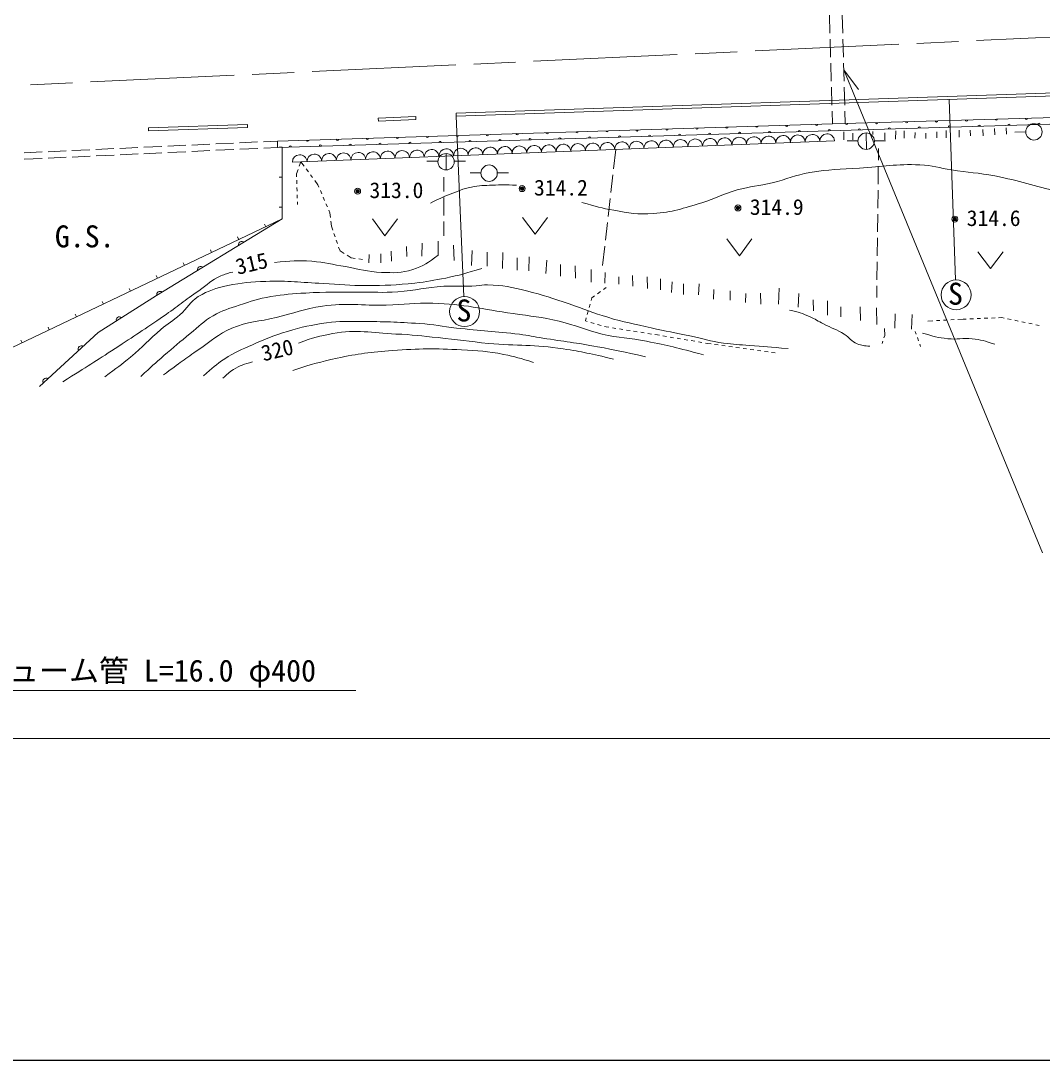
# Model space of a CAD drawing. Units: millimetres, scale not verified. Extents: x 40000 to 680000, y 20000 to 380000.
# Drawn here: x 177838 to 263054, y 205000 to 291702 of the extents above; entities that cross this region are included whole.
import ezdxf
from ezdxf.enums import TextEntityAlignment as Align

# ---------------------------------------------------------------- set-up
doc = ezdxf.new("R2010")
doc.units = ezdxf.units.MM
doc.header["$LTSCALE"] = 1000
doc.header["$PDMODE"] = 32
doc.header["$PDSIZE"] = 500
doc.linetypes.add('CHAIN', pattern=[18.5, 12, -1.5, 3.5, -1.5])
for name, color, linetype, lineweight in [('M-BGD', 7, 'Continuous', 13), ('M-BMK', 2, 'CHAIN', 13), ('M-STR-HTXT', 7, 'Continuous', 13), ('M-TTL-BAND', 7, 'Continuous', 25)]:
    doc.layers.add(name, color=color, linetype=linetype, lineweight=lineweight)
doc.styles.add('ＭＳ ゴシック', font='')
doc.styles.get('ＭＳ ゴシック').set_extended_font_data('MS Gothic')

msp = doc.modelspace()

# ---------------------------------------------------------------- linework, layer by layer
at = {"layer": 'M-BGD'}
for p, q in [((245305, 292167), (245346, 290667)), ((246368, 292163), (246410, 290663)), ((245360, 290167), (245402, 288668)), ((246424, 290163), (246465, 288664)), ((245416, 288168), (245457, 286669)), ((246479, 288164), (246521, 286665)), ((245471, 286169), (245513, 284670)), ((246534, 286165), (246576, 284666)), ((214166, 284001), (271630, 285939)), ((214174, 283751), (271639, 285689)), ((255808, 270090), (255284, 285137)), ((207659, 283585), (210796, 283727)), ((207659, 283585), (207670, 283336)), ((210796, 283727), (210807, 283477)), ((214166, 284001), (214174, 283751)), ((214174, 283751), (214805, 268715)), ((245526, 284170), (245556, 283114)), ((246590, 284166), (246618, 283144)), ((188488, 282780), (196756, 283053)), ((188488, 282780), (188496, 282530)), ((188496, 282530), (196764, 282803)), ((196756, 283053), (196764, 282803)), ((207670, 283336), (210807, 283477)), ((259075, 282721), (259102, 282198)), ((260068, 282233), (260041, 282774)), ((246506, 282440), (246500, 281778)), ((247244, 282316), (247256, 281784)), ((248364, 282343), (248381, 280977)), ((248930, 282475), (248934, 282219)), ((249921, 282366), (249922, 281768)), ((250836, 282525), (250800, 281816)), ((251533, 282533), (251549, 281898)), ((252447, 282371), (252427, 281914)), ((253341, 282322), (253353, 281885)), ((254268, 282434), (254262, 281950)), ((255052, 282543), (255043, 281941)), ((256115, 282588), (256124, 282003)), ((257055, 282579), (257073, 282118)), ((258100, 282641), (258118, 282118)), ((260769, 282413), (261682, 282447)), ((182111, 280875), (183609, 280944)), ((184108, 280967), (185607, 281037)), ((186106, 281060), (187605, 281129)), ((188104, 281152), (189602, 281222)), ((190102, 281245), (191600, 281314)), ((192100, 281337), (193598, 281407)), ((194098, 281430), (195596, 281499)), ((194111, 280897), (195609, 280967)), ((196096, 281522), (197594, 281592)), ((196109, 280990), (197607, 281060)), ((198093, 281615), (199263, 281669)), ((198106, 281083), (199263, 281137)), ((199263, 281137), (199263, 281669)), ((199633, 281148), (199383, 281147)), ((245716, 281702), (200496, 279909)), ((227478, 280979), (227295, 279357)), ((246771, 281696), (247685, 281696)), ((249064, 281696), (249978, 281696)), ((249397, 281044), (249386, 280085)), ((178115, 280690), (179613, 280759)), ((178128, 280151), (179627, 280221)), ((180113, 280782), (181611, 280852)), ((180126, 280244), (181624, 280314)), ((182124, 280338), (183622, 280407)), ((184122, 280431), (185620, 280501)), ((186120, 280524), (187618, 280594)), ((188117, 280617), (189616, 280687)), ((190115, 280710), (191614, 280780)), ((192113, 280804), (193611, 280873)), ((213320, 280631), (213338, 279265)), ((200836, 278924), (200970, 279290)), ((201073, 279572), (201207, 279937)), ((201207, 279937), (201470, 279583)), ((201650, 279343), (201829, 279102)), ((211727, 279984), (212641, 279985)), ((214021, 279984), (214934, 279985)), ((249380, 279585), (249363, 278085)), ((199641, 278648), (199391, 278648)), ((200844, 278695), (200836, 278924)), ((200865, 278095), (200855, 278395)), ((202008, 278862), (202188, 278621)), ((202367, 278381), (202631, 278027)), ((213122, 278651), (213128, 277459)), ((215316, 279028), (216230, 279029)), ((217609, 279028), (218523, 279029)), ((227239, 278860), (227071, 277369)), ((200886, 277496), (200876, 277796)), ((202631, 278027), (202715, 277828)), ((202832, 277551), (202949, 277275)), ((249357, 277585), (249339, 276085)), ((200907, 276896), (200897, 277196)), ((200926, 276367), (200918, 276596)), ((203066, 276999), (203183, 276722)), ((213130, 276959), (213138, 275459)), ((227014, 276873), (226846, 275382)), ((199649, 276148), (199399, 276148)), ((203300, 276446), (203416, 276170)), ((203533, 275894), (203618, 275694)), ((203618, 275694), (203667, 275282)), ((203703, 274984), (203752, 274573)), ((207174, 275169), (208224, 273769)), ((208224, 273769), (209274, 275169)), ((213140, 274959), (213146, 273767)), ((219690, 275303), (220740, 273903)), ((220740, 273903), (221790, 275303)), ((226790, 274885), (226621, 273395)), ((249333, 275585), (249315, 274085)), ((198277, 274516), (198170, 274742)), ((203752, 274573), (203865, 274249)), ((196020, 273442), (195912, 273668)), ((203963, 273966), (204062, 273682)), ((204160, 273399), (204259, 273116)), ((211317, 273146), (211303, 272069)), ((212646, 273318), (212646, 272149)), ((236738, 273509), (237788, 272109)), ((237788, 272109), (238838, 273509)), ((249309, 273585), (249292, 272085)), ((193762, 272368), (193655, 272594)), ((204358, 272832), (204470, 272509)), ((204470, 272509), (204814, 272296)), ((207874, 272255), (207874, 271524)), ((208738, 272481), (208778, 271657)), ((210027, 272880), (210041, 272029)), ((213949, 272999), (214002, 271710)), ((215494, 272544), (215454, 271295)), ((216757, 272411), (216743, 271241)), ((218059, 272371), (218033, 271042)), ((226565, 272898), (226382, 271276)), ((257688, 272432), (258738, 271032)), ((258738, 271032), (259788, 272432)), ((191505, 271294), (191398, 271519)), ((205069, 272138), (205412, 271926)), ((205412, 271926), (205735, 271880)), ((206032, 271837), (206354, 271791)), ((206890, 272215), (206877, 271511)), ((219242, 271919), (219256, 270896)), ((220253, 272026), (220213, 270843)), ((221715, 271733), (221648, 270617)), ((249286, 271586), (249268, 270086)), ((222858, 271374), (222871, 270404)), ((224081, 271255), (224107, 270244)), ((225437, 270962), (225437, 269899)), ((226593, 270710), (226553, 269806)), ((189248, 270220), (189140, 270445)), ((227736, 270351), (227736, 269726)), ((228879, 270457), (228906, 269553)), ((230089, 270338), (230116, 269380)), ((231219, 270191), (231205, 269261)), ((232176, 269939), (232123, 269035)), ((233133, 269766), (233120, 268875)), ((234422, 269766), (234382, 268849)), ((186990, 269145), (186883, 269371)), ((226200, 269110), (225956, 268936)), ((226666, 269442), (226445, 269284)), ((235658, 269287), (235619, 268490)), ((237034, 269168), (237034, 268390)), ((238330, 268948), (238310, 268211)), ((239547, 268988), (239566, 268071)), ((241122, 269387), (241042, 268051)), ((242737, 268948), (242697, 267812)), ((249262, 269586), (249251, 268627)), ((184733, 268071), (184625, 268297)), ((225341, 268071), (225261, 267782)), ((225490, 268605), (225422, 268360)), ((225711, 268762), (225490, 268605)), ((243933, 268430), (243973, 267513)), ((245149, 268350), (245149, 267134)), ((182475, 266997), (182368, 267223)), ((225180, 267493), (225100, 267204)), ((246246, 267852), (246246, 266994)), ((247861, 267832), (247881, 266695)), ((249217, 267752), (249257, 266356)), ((250792, 267254), (250772, 266057)), ((252208, 267194), (252148, 265978)), ((225019, 266915), (224951, 266670)), ((224951, 266670), (225098, 266628)), ((225386, 266546), (225675, 266463)), ((225963, 266380), (226251, 266297)), ((226540, 266214), (226686, 266172)), ((253500, 266651), (253924, 266674)), ((254224, 266691), (254524, 266707)), ((254823, 266724), (255123, 266741)), ((255422, 266757), (255722, 266774)), ((256021, 266790), (256446, 266814)), ((256446, 266814), (256717, 266825)), ((257017, 266837), (257317, 266849)), ((257616, 266861), (257916, 266873)), ((258216, 266885), (258516, 266897)), ((258815, 266909), (259115, 266921)), ((259415, 266933), (259686, 266944)), ((259686, 266944), (259875, 266904)), ((260168, 266843), (260462, 266781)), ((260756, 266719), (261049, 266658)), ((261343, 266596), (261636, 266534)), ((261930, 266473), (262224, 266411)), ((262517, 266349), (262811, 266287)), ((180218, 265923), (180110, 266148)), ((226686, 266172), (226894, 266139)), ((227190, 266092), (227486, 266045)), ((227783, 265998), (228079, 265951)), ((228375, 265904), (228671, 265857)), ((228968, 265810), (229264, 265762)), ((229560, 265715), (229856, 265668)), ((230153, 265621), (230449, 265574)), ((230745, 265527), (230953, 265494)), ((230953, 265494), (231113, 265467)), ((231409, 265418), (231705, 265368)), ((232001, 265319), (232297, 265269)), ((249915, 265439), (249852, 265253)), ((249895, 266037), (249915, 265439)), ((252467, 265778), (252538, 265575)), ((177960, 264849), (177853, 265074)), ((232593, 265219), (232889, 265170)), ((233184, 265120), (233480, 265071)), ((233776, 265021), (234072, 264972)), ((234368, 264922), (234664, 264873)), ((234960, 264823), (235120, 264796)), ((235120, 264796), (235426, 264753)), ((235723, 264711), (236020, 264669)), ((236318, 264628), (236615, 264586)), ((236912, 264544), (237209, 264502)), ((237506, 264460), (237803, 264418)), ((249758, 264968), (249695, 264781)), ((252637, 265292), (252736, 265009)), ((252834, 264725), (252905, 264522)), ((238100, 264377), (238397, 264335)), ((238694, 264293), (238991, 264251)), ((239288, 264209), (239585, 264167)), ((239882, 264126), (240179, 264084)), ((240476, 264042), (240783, 263999))]:
    msp.add_line(p, q, dxfattribs=at)
for points in [[(199263, 281669), (245556, 283114), (273902, 283914), (286688, 284109), (335299, 283534)], [(335286, 282843), (290333, 283334), (270155, 283274), (199263, 281137)], [(199633, 281148), (199652, 275170), (170558, 261326), (170072, 279779)], [(199652, 275170), (189172, 268785), (184282, 265690), (179392, 261204)]]:
    msp.add_lwpolyline(points, dxfattribs=at)
for centre, radius in [((262365, 282436), 683), ((248367, 281660), 683), ((213323, 279948), 683), ((216912, 278992), 683), ((205940, 277487), 150), ((205940, 277487), 120), ((205940, 277487), 90), ((205940, 277487), 60), ((205940, 277487), 30), ((205940, 277487), 20), ((219662, 277702), 150), ((219662, 277702), 120), ((219662, 277702), 90), ((219662, 277702), 60), ((219662, 277702), 30), ((219662, 277702), 20), ((237667, 276087), 150), ((237667, 276087), 120), ((237667, 276087), 90), ((237667, 276087), 60), ((237667, 276087), 30), ((237667, 276087), 20), ((255761, 275159), 150), ((255761, 275159), 120), ((255761, 275159), 90), ((255761, 275159), 60), ((255761, 275159), 30), ((255761, 275159), 20), ((255870, 268842), 1250), ((214865, 267446), 1250)]:
    msp.add_circle(centre, radius, dxfattribs=at)
for centre, radius, start, end in [((261734, 283571), 100, 181.61836, 1.61836), ((231747, 282683), 100, 181.78754, 1.78754), ((234246, 282761), 100, 181.78754, 1.78754), ((236745, 282839), 100, 181.78754, 1.78754), ((239244, 282917), 100, 181.78754, 1.78754), ((241742, 282995), 100, 181.78754, 1.78754), ((244241, 283073), 100, 181.78754, 1.78754), ((246740, 283147), 100, 181.61836, 1.61836), ((247799, 282600), 100, 1.72643, 181.72643), ((249239, 283218), 100, 181.61836, 1.61836), ((250297, 282675), 100, 1.72643, 181.72643), ((251738, 283288), 100, 181.61836, 1.61836), ((252796, 282751), 100, 1.72643, 181.72643), ((254237, 283359), 100, 181.61836, 1.61836), ((255295, 282826), 100, 1.72643, 181.72643), ((256736, 283429), 100, 181.61836, 1.61836), ((257794, 282901), 100, 1.72643, 181.72643), ((259235, 283500), 100, 181.61836, 1.61836), ((260293, 282977), 100, 1.72643, 181.72643), ((262792, 283052), 100, 1.72643, 181.72643), ((204261, 281825), 100, 181.78754, 1.78754), ((206760, 281903), 100, 181.78754, 1.78754), ((209258, 281981), 100, 181.78754, 1.78754), ((211757, 282059), 100, 181.78754, 1.78754), ((214256, 282137), 100, 181.78754, 1.78754), ((216755, 282215), 100, 181.78754, 1.78754), ((217812, 281696), 100, 1.72643, 181.72643), ((219253, 282293), 100, 181.78754, 1.78754), ((220311, 281772), 100, 1.72643, 181.72643), ((221752, 282371), 100, 181.78754, 1.78754), ((222810, 281847), 100, 1.72643, 181.72643), ((224251, 282449), 100, 181.78754, 1.78754), ((225309, 281922), 100, 1.72643, 181.72643), ((226750, 282527), 100, 181.78754, 1.78754), ((227808, 281997), 100, 1.72643, 181.72643), ((229249, 282605), 100, 181.78754, 1.78754), ((230306, 282073), 100, 1.72643, 181.72643), ((232884, 281181), 612, 3.36356, 181.17652), ((232805, 282148), 100, 1.72643, 181.72643), ((234106, 281230), 612, 3.36356, 181.17652), ((235328, 281278), 612, 3.36356, 181.17652), ((235304, 282223), 100, 1.72643, 181.72643), ((236550, 281326), 612, 3.36356, 181.17652), ((237772, 281375), 612, 3.36356, 181.17652), ((237803, 282299), 100, 1.72643, 181.72643), ((238994, 281423), 612, 3.36356, 181.17652), ((240216, 281472), 612, 3.36356, 181.17652), ((240302, 282374), 100, 1.72643, 181.72643), ((241439, 281520), 612, 3.36356, 181.17652), ((242661, 281569), 612, 3.36356, 181.17652), ((242801, 282449), 100, 1.72643, 181.72643), ((243883, 281617), 612, 3.36356, 181.17652), ((245105, 281666), 612, 3.36356, 181.17652), ((245300, 282525), 100, 1.72643, 181.72643), ((200320, 281169), 100, 1.72643, 181.72643), ((201762, 281747), 100, 181.78754, 1.78754), ((202819, 281244), 100, 1.72643, 181.72643), ((205318, 281320), 100, 1.72643, 181.72643), ((207817, 281395), 100, 1.72643, 181.72643), ((210316, 281470), 100, 1.72643, 181.72643), ((210885, 280309), 612, 3.36356, 181.17652), ((212107, 280358), 612, 3.36356, 181.17652), ((212814, 281546), 100, 1.72643, 181.72643), ((213329, 280406), 612, 3.36356, 181.17652), ((214551, 280454), 612, 3.36356, 181.17652), ((215773, 280503), 612, 3.36356, 181.17652), ((215313, 281621), 100, 1.72643, 181.72643), ((216995, 280551), 612, 3.36356, 181.17652), ((218218, 280600), 612, 3.36356, 181.17652), ((219440, 280648), 612, 3.36356, 181.17652), ((220662, 280697), 612, 3.36356, 181.17652), ((221884, 280745), 612, 3.36356, 181.17652), ((223106, 280794), 612, 3.36356, 181.17652), ((224328, 280842), 612, 3.36356, 181.17652), ((225551, 280890), 612, 3.36356, 181.17652), ((226773, 280939), 612, 3.36356, 181.17652), ((227995, 280987), 612, 3.36356, 181.17652), ((229217, 281036), 612, 3.36356, 181.17652), ((230439, 281084), 612, 3.36356, 181.17652), ((231661, 281133), 612, 3.36356, 181.17652), ((201107, 279922), 612, 3.36356, 181.17652), ((202329, 279970), 612, 3.36356, 181.17652), ((203552, 280018), 612, 3.36356, 181.17652), ((204774, 280067), 612, 3.36356, 181.17652), ((205996, 280115), 612, 3.36356, 181.17652), ((207218, 280164), 612, 3.36356, 181.17652), ((208440, 280212), 612, 3.36356, 181.17652), ((209662, 280261), 612, 3.36356, 181.17652), ((196265, 273041), 256, 44.03309, 198.67232), ((192849, 270960), 256, 44.03309, 198.67232), ((189433, 268879), 256, 44.03309, 198.67232), ((186052, 266744), 256, 45.01532, 199.65455), ((182890, 264336), 256, 55.21462, 209.85386), ((179942, 261632), 256, 55.21462, 209.85386)]:
    msp.add_arc(centre, radius, start, end, dxfattribs=at)
for points, knots in [([(224659, 276555), (225874, 276188), (226260, 276085), (227311, 275898), (228581, 275671), (229314, 275528), (230601, 275618), (232216, 275732), (233095, 276056), (234648, 276516), (235825, 276864), (236417, 277263), (237599, 277592), (238725, 277906), (239393, 277922), (240530, 278190), (241771, 278483), (242423, 278833), (243680, 279048), (245272, 279320), (246187, 279299), (247798, 279417), (249770, 279561), (250877, 279759), (252852, 279686), (253895, 279648), (254457, 279413), (255489, 279259), (256898, 279048), (257703, 279023), (259103, 278759), (261208, 278362), (262337, 277913), (264427, 277443), (265567, 277186), (266216, 277092), (267358, 276845), (268189, 276665), (268673, 276629), (269481, 276366), (270331, 276089), (270641, 275924), (271575, 275439)], [0, 0, 0, 0, 1, 1, 1, 2, 2, 2, 3, 3, 3, 4, 4, 4, 5, 5, 5, 6, 6, 6, 7, 7, 7, 8, 8, 8, 9, 9, 9, 10, 10, 10, 11, 11, 11, 12, 12, 12, 13, 13, 13, 14, 14, 14, 14]), ([(212018, 276496), (212779, 276869), (213001, 276976), (213653, 277233), (214333, 277502), (214713, 277676), (215427, 277832), (216100, 277978), (216495, 277956), (217182, 277991), (217968, 278031), (218242, 278019), (219196, 277991)], [0, 0, 0, 0, 1, 1, 1, 2, 2, 2, 3, 3, 3, 4, 4, 4, 4]), ([(198997, 271552), (200425, 271678), (200895, 271729), (202107, 271642), (203216, 271562), (203820, 271368), (204919, 271193), (206098, 271005), (206745, 270754), (207939, 270714), (208959, 270681), (209572, 270634), (210541, 270954), (211439, 271249), (211814, 271518), (212646, 272149)], [0, 0, 0, 0, 1, 1, 1, 2, 2, 2, 3, 3, 3, 4, 4, 4, 5, 5, 5, 5]), ([(181351, 261592), (183475, 262925), (184024, 263269), (185718, 264374), (187305, 265410), (188196, 265989), (189755, 267066), (190919, 267869), (191519, 268391), (192686, 269189), (193403, 269679), (193738, 270085), (194541, 270415), (194916, 270570), (195072, 270634), (195528, 270744)], [0, 0, 0, 0, 1, 1, 1, 2, 2, 2, 3, 3, 3, 4, 4, 4, 5, 5, 5, 5]), ([(184850, 262011), (185894, 262764), (186186, 262985), (187004, 263656), (188037, 264504), (188515, 265096), (189536, 265959), (190130, 266461), (190528, 266661), (191111, 267175), (191743, 267733), (191928, 268251), (192646, 268691), (193519, 269225), (194099, 269391), (195099, 269608), (196317, 269872), (197024, 269918), (198269, 269967), (200138, 270040), (201186, 269867), (203054, 269787), (204472, 269727), (205264, 269589), (206683, 269608), (208259, 269629), (209145, 269651), (210711, 269827), (211730, 269942), (212298, 270040), (213303, 270246), (214495, 270491), (214903, 270622), (216314, 271043)], [0, 0, 0, 0, 1, 1, 1, 2, 2, 2, 3, 3, 3, 4, 4, 4, 5, 5, 5, 6, 6, 6, 7, 7, 7, 8, 8, 8, 9, 9, 9, 10, 10, 10, 11, 11, 11, 11]), ([(187841, 262036), (188765, 262883), (189009, 263105), (189775, 263771), (190618, 264503), (191100, 264903), (191969, 265605), (192706, 266202), (193061, 266626), (193883, 267101), (194676, 267558), (195188, 267687), (196056, 267978), (197073, 268319), (197650, 268514), (198708, 268696), (199834, 268889), (200478, 268923), (201619, 268995), (203306, 269101), (204255, 269052), (205946, 269074), (207254, 269092), (207990, 268999), (209295, 269094), (210797, 269204), (211620, 269466), (213123, 269553), (214181, 269614), (214777, 269535), (215835, 269593), (216207, 269613), (216413, 269677), (216786, 269673), (218073, 269656), (218792, 269474), (220042, 269168), (221450, 268822), (222213, 268532), (223591, 268084), (224854, 267674), (225526, 267338), (226801, 266968), (228202, 266561), (229008, 266412), (230430, 266090), (231688, 265806), (232399, 265679), (233660, 265412), (234756, 265181), (235357, 264979), (236465, 264816), (237304, 264694), (237782, 264695), (238627, 264622), (239887, 264512), (240285, 264483), (241853, 264362)], [0, 0, 0, 0, 1, 1, 1, 2, 2, 2, 3, 3, 3, 4, 4, 4, 5, 5, 5, 6, 6, 6, 7, 7, 7, 8, 8, 8, 9, 9, 9, 10, 10, 10, 11, 11, 11, 12, 12, 12, 13, 13, 13, 14, 14, 14, 15, 15, 15, 16, 16, 16, 17, 17, 17, 18, 18, 18, 19, 19, 19, 19]), ([(189755, 262161), (191140, 263203), (191516, 263490), (192686, 264284), (193743, 265001), (194265, 265543), (195438, 266049), (196806, 266639), (197699, 266592), (199146, 266946), (200655, 267315), (201467, 267688), (203005, 267903), (205064, 268191), (206249, 267930), (208328, 267993), (209847, 268039), (210697, 268180), (212216, 268142), (214854, 268077), (216304, 267652), (218916, 267275), (220415, 267059), (221271, 267002), (222744, 266647), (224167, 266304), (224908, 265904), (226333, 265570), (227761, 265235), (228600, 265248), (230041, 264972), (231917, 264612), (232546, 264431), (234797, 263836)], [0, 0, 0, 0, 1, 1, 1, 2, 2, 2, 3, 3, 3, 4, 4, 4, 5, 5, 5, 6, 6, 6, 7, 7, 7, 8, 8, 8, 9, 9, 9, 10, 10, 10, 11, 11, 11, 11]), ([(241973, 267572), (242759, 267369), (243020, 267315), (243647, 267034), (244115, 266825), (244348, 266649), (244804, 266416), (245477, 266072), (245892, 265950), (246538, 265559), (246986, 265288), (247128, 264951), (247615, 264761), (248006, 264608), (248212, 264583), (248672, 264562)], [0, 0, 0, 0, 1, 1, 1, 2, 2, 2, 3, 3, 3, 4, 4, 4, 5, 5, 5, 5]), ([(193080, 262074), (193846, 262778), (194110, 263006), (194848, 263497), (195693, 264058), (196232, 264271), (197161, 264680), (198277, 265171), (198910, 265442), (200079, 265790), (201332, 266162), (202054, 266324), (203349, 266507), (204467, 266665), (205110, 266599), (206240, 266607), (208141, 266620), (209207, 266570), (211105, 266448), (212315, 266370), (212981, 266201), (214186, 266072), (216237, 265854), (217392, 265796), (219439, 265550), (220207, 265458), (220629, 265353), (221393, 265231), (223176, 264947), (224184, 264844), (225959, 264514), (227524, 264222), (228040, 264109), (229947, 263676)], [0, 0, 0, 0, 1, 1, 1, 2, 2, 2, 3, 3, 3, 4, 4, 4, 5, 5, 5, 6, 6, 6, 7, 7, 7, 8, 8, 8, 9, 9, 9, 10, 10, 10, 11, 11, 11, 11]), ([(227275, 263477), (225331, 263959), (224737, 264075), (223088, 264334), (220681, 264713), (219293, 264568), (216867, 264793), (215220, 264945), (214306, 265108), (212660, 265271), (211283, 265408), (210513, 265518), (209131, 265570), (207076, 265648), (205887, 265994), (203867, 265610), (202731, 265394), (202258, 265282), (201016, 264813)], [0, 0, 0, 0, 1, 1, 1, 2, 2, 2, 3, 3, 3, 4, 4, 4, 5, 5, 5, 6, 6, 6, 6]), ([(253078, 265658), (254014, 265373), (254338, 265269), (255172, 265180), (255962, 265095), (256417, 265276), (257206, 265180), (257957, 265088), (258251, 264998), (259090, 264731)], [0, 0, 0, 0, 1, 1, 1, 2, 2, 2, 3, 3, 3, 3]), ([(200537, 262540), (202242, 263088), (202765, 263239), (204226, 263556), (206008, 263943), (207033, 264052), (208852, 264194), (211096, 264371), (212366, 264367), (214614, 264254), (215991, 264185), (216773, 264157), (218123, 263875), (219111, 263669), (219475, 263570), (220615, 263198)], [0, 0, 0, 0, 1, 1, 1, 2, 2, 2, 3, 3, 3, 4, 4, 4, 5, 5, 5, 5]), ([(194702, 261888), (195062, 262244), (195209, 262362), (195579, 262606), (196141, 262976), (196438, 263035), (197174, 263257)], [0, 0, 0, 0, 1, 1, 1, 2, 2, 2, 2])]:
    msp.add_open_spline(points, degree=3, knots=knots, dxfattribs=at)
for p in [(205940, 277487), (219662, 277702), (237667, 276087), (255761, 275159)]:
    msp.add_point(p, dxfattribs=at)
at = {"layer": 'M-BMK'}
msp.add_line((165177, 285743), (265460, 290411), dxfattribs=at)
at = {"layer": 'M-STR-HTXT'}
for p, q in [((246494, 287624), (263075, 247319)), ((246494, 287624), (247717, 285964)), ((173797, 235827), (205797, 235827)), ((71805, 231839), (539468, 231839))]:
    msp.add_line(p, q, dxfattribs=at)
at = {"layer": 'M-TTL-BAND'}
msp.add_line((40000, 205000), (579000, 205000), dxfattribs=at)

# ---------------------------------------------------------------- texts
at = {"layer": 'M-BGD', "style": 'ＭＳ ゴシック'}
for s, height, p in [('314.2', 1320, (220656, 276728)), ('313.0', 1320, (206933, 276514)), ('314.9', 1320, (238661, 275113)), ('314.6', 1320, (256755, 274186)), ('G.S.', 1833, (180679, 272252)), ('S', 1833, (255192, 267468)), ('S', 1833, (214186, 266072))]:
    msp.add_text(s, height=height, dxfattribs=at).set_placement(p, align=Align.BOTTOM_LEFT)
for s, p in [('315', (196030, 270125)), ('320', (198167, 262905))]:
    msp.add_text(s, height=1320, rotation=13.304, dxfattribs=at).set_placement(p, align=Align.BOTTOM_LEFT)
at = {"layer": 'M-STR-HTXT', "style": 'ＭＳ ゴシック'}
msp.add_text('ヒューム管 L=16.0 φ400', height=1833, dxfattribs=at).set_placement((174359, 236034), align=Align.BOTTOM_LEFT)

doc.saveas('drawing.dxf')
